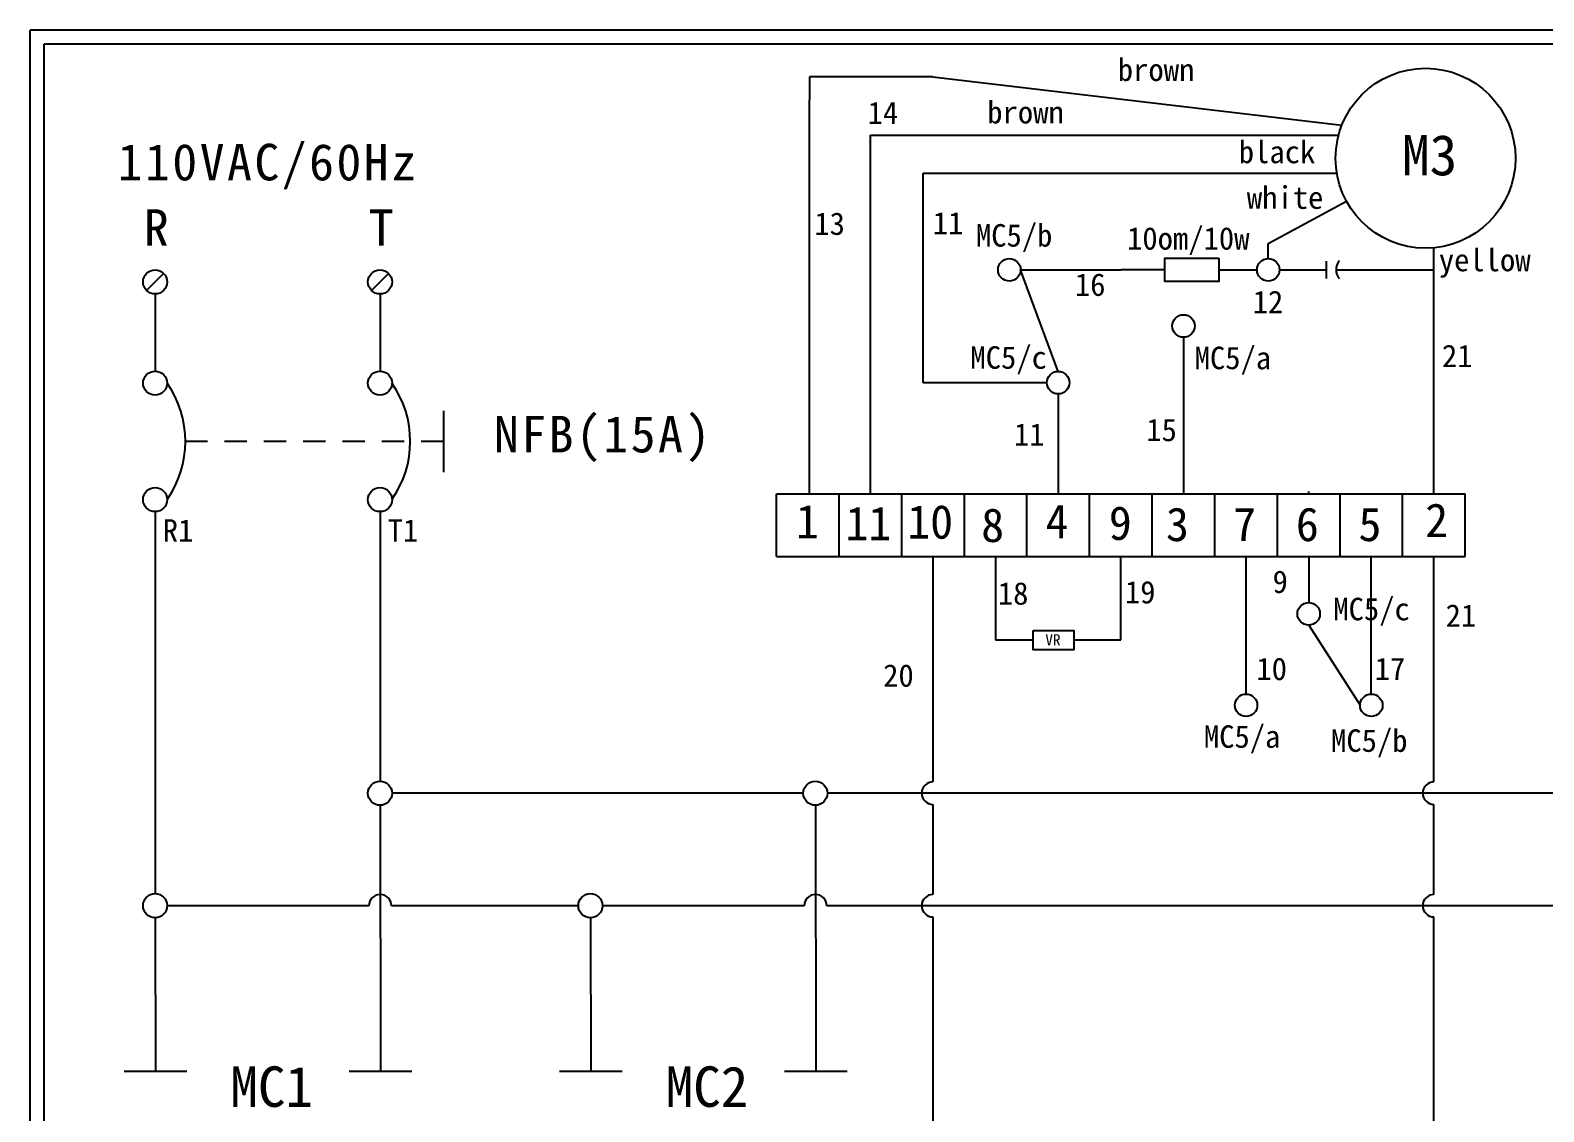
# Model space of a CAD drawing. Extents: x 10 to 297, y 3 to 207.
# Drawn here: x 10 to 144.6, y 110.8 to 207 of the extents above; entities that cross this region are included whole.
import ezdxf

# ---------------------------------------------------------------- set-up
doc = ezdxf.new("R2010")
doc.units = 0
doc.linetypes.add('HIDDEN9', pattern=[3.5, 2, -1.5])
doc.layers.get('0').update_dxf_attribs({"linetype": 'CONTINUOUS'})
doc.layers.add('圖框層', color=7, linetype='CONTINUOUS')
doc.layers.add('標尺寸層', color=3, linetype='CONTINUOUS')
doc.styles.add('STSL', font='kaiu.ttf')
doc.styles.add('標楷體', font='kaiu.ttf')

msp = doc.modelspace()

# ---------------------------------------------------------------- linework, layer by layer
for p, q in [((21.85, 185.35), (20.34, 183.83)), ((41.85, 185.35), (40.34, 183.83)), ((21.1, 164.1), (21.12, 130.19)), ((41.1, 164.1), (41.12, 140.19)), ((78.74, 139.12), (42.17, 139.12)), ((146.15, 139.12), (80.88, 139.12)), ((41.12, 138.05), (41.14, 114.4)), ((79.83, 138.05), (79.84, 114.4)), ((21.12, 128.05), (21.14, 114.4)), ((40.12, 129.12), (22.17, 129.12)), ((58.74, 129.12), (42.12, 129.12)), ((59.83, 128.05), (59.85, 114.4)), ((78.83, 129.12), (60.88, 129.12)), ((168.99, 129.12), (80.83, 129.12))]:
    msp.add_line(p, q)
at = {"color": 7, "linetype": 'HIDDEN9'}
msp.add_line((46.76, 170.41), (23.79, 170.41), dxfattribs=at)
for centre, radius in [((134.07, 195.59), 8), ((21.1, 184.59), 1.07), ((41.1, 184.59), 1.07), ((21.1, 175.59), 1.07), ((41.1, 175.59), 1.07), ((21.1, 165.23), 1.07), ((41.1, 165.23), 1.07), ((41.1, 139.12), 1.07), ((79.81, 139.12), 1.07), ((21.1, 129.12), 1.07), ((59.81, 129.12), 1.07)]:
    msp.add_circle(centre, radius)
at = {"color": 7}
for centre in [(14.74, 170.41), (34.74, 170.41)]:
    msp.add_arc(centre, 9.05, 325.1286, 34.8714, dxfattribs=at)
at = {"layer": '圖框層', "color": 7}
for p, q in [((297, 206.97), (10, 206.97)), ((10, 3), (10, 206.97)), ((295.75, 205.72), (11.25, 205.72)), ((11.25, 4.25), (11.25, 205.72))]:
    msp.add_line(p, q, dxfattribs=at)
at = {"layer": '標尺寸層', "color": 7}
for p, q in [((90.27, 202.82), (79.3, 202.82)), ((79.3, 202.82), (79.3, 200.77)), ((90.27, 202.82), (126.63, 198.52)), ((79.3, 165.75), (79.3, 200.77)), ((84.71, 165.75), (84.71, 197.64)), ((84.71, 197.64), (126.34, 197.64)), ((89.39, 194.25), (126.18, 194.25)), ((89.39, 175.63), (89.39, 194.25)), ((102.97, 194.25), (126.18, 194.25)), ((120.09, 188.01), (127.04, 191.78)), ((120.09, 186.67), (120.09, 188.01)), ((134.82, 165.75), (134.82, 187.63)), ((125.23, 186.45), (125.23, 184.88)), ((101.41, 176.63), (98.06, 185.67)), ((98.06, 185.67), (107, 185.67)), ((110.9, 185.67), (107, 185.67)), ((115.68, 185.67), (117.04, 185.67)), ((117.04, 185.67), (119.09, 185.67)), ((121.09, 185.67), (125.23, 185.67)), ((124.04, 185.67), (125.23, 185.67)), ((126.12, 185.67), (129.25, 185.67)), ((129.25, 185.67), (134.82, 185.67)), ((21.1, 183.52), (21.1, 176.66)), ((41.1, 183.52), (41.1, 176.66)), ((112.55, 179.67), (112.55, 165.75)), ((100.41, 175.63), (89.39, 175.63)), ((101.41, 174.63), (101.41, 165.75)), ((46.76, 173.14), (46.76, 167.68)), ((76.36, 160.18), (76.36, 165.75)), ((76.36, 165.75), (81.92, 165.75)), ((81.92, 160.18), (81.92, 165.75)), ((81.92, 165.75), (87.49, 165.75)), ((81.92, 160.18), (81.92, 165.75)), ((81.92, 160.18), (81.92, 165.75)), ((81.92, 160.18), (81.92, 165.75)), ((87.49, 160.18), (87.49, 165.75)), ((87.49, 165.75), (93.06, 165.75)), ((87.49, 160.18), (87.49, 165.75)), ((87.49, 160.18), (87.49, 165.75)), ((93.06, 160.18), (93.06, 165.75)), ((93.06, 160.18), (93.06, 165.75)), ((93.06, 165.75), (98.63, 165.75)), ((98.63, 160.18), (98.63, 165.75)), ((98.63, 160.18), (98.63, 165.75)), ((98.63, 165.75), (104.19, 165.75)), ((104.19, 160.18), (104.19, 165.75)), ((104.19, 160.18), (104.19, 165.75)), ((104.19, 165.75), (109.76, 165.75)), ((109.76, 160.18), (109.76, 165.75)), ((109.76, 160.18), (109.76, 165.75)), ((109.76, 165.75), (115.33, 165.75)), ((115.33, 160.18), (115.33, 165.75)), ((115.33, 160.18), (115.33, 165.75)), ((115.33, 165.75), (120.9, 165.75)), ((120.9, 160.18), (120.9, 165.75)), ((120.9, 160.18), (120.9, 165.75)), ((120.9, 165.75), (126.47, 165.75)), ((123.68, 165.75), (123.68, 165.94)), ((126.47, 160.18), (126.47, 165.75)), ((126.47, 160.18), (126.47, 165.75)), ((126.47, 165.75), (132.03, 165.75)), ((132.03, 160.18), (132.03, 165.75)), ((132.03, 160.18), (132.03, 165.75)), ((132.03, 160.18), (132.03, 165.75)), ((132.03, 165.75), (137.6, 165.75)), ((137.6, 160.18), (137.6, 165.75)), ((21.1, 164.16), (21.1, 164.1)), ((41.1, 164.16), (41.1, 164.1)), ((76.36, 160.18), (81.92, 160.18)), ((81.92, 160.18), (87.49, 160.18)), ((87.49, 160.18), (93.06, 160.18)), ((90.27, 160.18), (90.27, 140.12)), ((93.06, 160.18), (98.63, 160.18)), ((95.84, 160.18), (95.84, 152.77)), ((98.63, 160.18), (104.19, 160.18)), ((104.19, 160.18), (109.76, 160.18)), ((106.98, 152.77), (106.98, 160.18)), ((109.76, 160.18), (115.33, 160.18)), ((115.33, 160.18), (120.9, 160.18)), ((118.11, 147.94), (118.11, 160.18)), ((120.9, 160.18), (126.47, 160.18)), ((123.68, 160.18), (123.68, 156.07)), ((126.47, 160.18), (132.03, 160.18)), ((129.25, 147.94), (129.25, 160.18)), ((132.03, 160.18), (137.6, 160.18)), ((134.82, 140.12), (134.82, 160.18)), ((123.68, 154.07), (128.25, 146.94)), ((95.84, 152.77), (99.17, 152.77)), ((102.79, 152.77), (106.98, 152.77)), ((90.27, 138.12), (90.27, 130.12)), ((134.82, 130.12), (134.82, 138.12)), ((90.27, 128.12), (90.27, 80.96)), ((134.82, 104.56), (134.82, 128.12)), ((18.35, 114.4), (23.92, 114.4)), ((38.35, 114.4), (43.92, 114.4)), ((57.06, 114.4), (62.63, 114.4)), ((77.06, 114.4), (82.63, 114.4))]:
    msp.add_line(p, q, dxfattribs=at)
for points in [[(115.68, 186.69), (115.68, 184.64), (110.9, 184.64), (110.9, 186.69)], [(99.17, 153.6), (102.79, 153.6), (102.79, 151.87), (99.17, 151.87)]]:
    msp.add_lwpolyline(points, close=True, dxfattribs=at)
for centre in [(97.06, 185.67), (120.09, 185.67), (112.55, 180.67), (101.41, 175.63), (123.68, 155.07), (118.11, 146.94), (129.25, 146.94)]:
    msp.add_circle(centre, 1, dxfattribs=at)
for centre, radius, start, end in [((127.31, 185.67), 1.19, 138.7324, 221.2676), ((90.27, 139.12), 1, 90, 270), ((134.82, 139.12), 1, 90, 270), ((41.12, 129.12), 1, 0, 180), ((79.83, 129.12), 1, 0, 180), ((90.27, 129.12), 1, 90, 270), ((134.82, 129.12), 1, 90, 270)]:
    msp.add_arc(centre, radius, start, end, dxfattribs=at)

# ---------------------------------------------------------------- texts
at = {"color": 0, "char_height": 3.25, "style": '標楷體'}
for s, insert, width, attachment_point in [('\\pt6.5;{\\T1.1;110VAC/60Hz}', (17.77, 196.87), 35.213, 1), ('\\pt6.5;{\\T1.1;R}', (20.1, 191.05), 2, 1), ('\\pt6.5;{\\T1.1;T}', (40.1, 191.05), 2, 1), ('\\pt6.5;{\\T1.1;NFB(15A)}', (60.96, 172.68), 24.6072, 2)]:
    msp.add_mtext(s, dxfattribs=dict(at, insert=insert, width=width, attachment_point=attachment_point))
at = {"layer": '圖框層', "color": 4, "style": 'STSL'}
for s, height, p in [('brown', 2, (106.71, 202.46)), ('14', 2, (84.46, 198.62)), ('brown', 2, (95.1, 198.68)), ('black', 2, (117.47, 195.15)), ('M3', 3.6, (131.99, 194.07)), ('white', 2, (118.18, 191.09)), ('13', 2, (79.72, 188.77)), ('11', 2, (90.25, 188.81)), ('MC5/b', 2, (94.09, 187.73)), ('10om/10w', 2, (107.53, 187.46)), ('yellow', 2, (135.25, 185.54)), ('16', 2, (102.89, 183.35)), ('12', 2, (118.7, 181.81)), ('MC5/c', 2, (93.6, 176.87)), ('MC5/a', 2, (113.54, 176.83)), ('21', 2, (135.53, 177.01)), ('15', 2, (109.24, 170.43)), ('11', 2, (97.47, 170.02)), ('1', 3, (78.09, 161.78)), ('11', 3, (82.49, 161.62)), ('10', 3, (87.98, 161.76)), ('8', 3, (94.56, 161.46)), ('4', 3, (100.28, 161.8)), ('9', 3, (105.91, 161.65)), ('3', 3, (110.99, 161.54)), ('7', 3, (116.97, 161.54)), ('6', 3, (122.54, 161.54)), ('5', 3, (128.11, 161.54)), ('2', 3, (134.04, 161.9)), ('R1', 2, (21.78, 161.49)), ('T1', 2, (41.78, 161.49)), ('9', 2, (120.47, 156.93)), ('18', 2, (96.04, 155.89)), ('19', 2, (107.34, 156)), ('MC5/c', 2, (125.87, 154.5)), ('21', 2, (135.86, 153.92)), ('VR', 1, (100.26, 152.26)), ('10', 2, (119.03, 149.18)), ('17', 2, (129.55, 149.18)), ('20', 2, (85.84, 148.59)), ('MC5/a', 2, (114.36, 143.16)), ('MC5/b', 2, (125.67, 142.8)), ('MC1', 3.6, (27.79, 111.23)), ('MC2', 3.6, (66.5, 111.23))]:
    msp.add_text(s, height=height, dxfattribs=at).set_placement(p)

doc.saveas('drawing.dxf')
